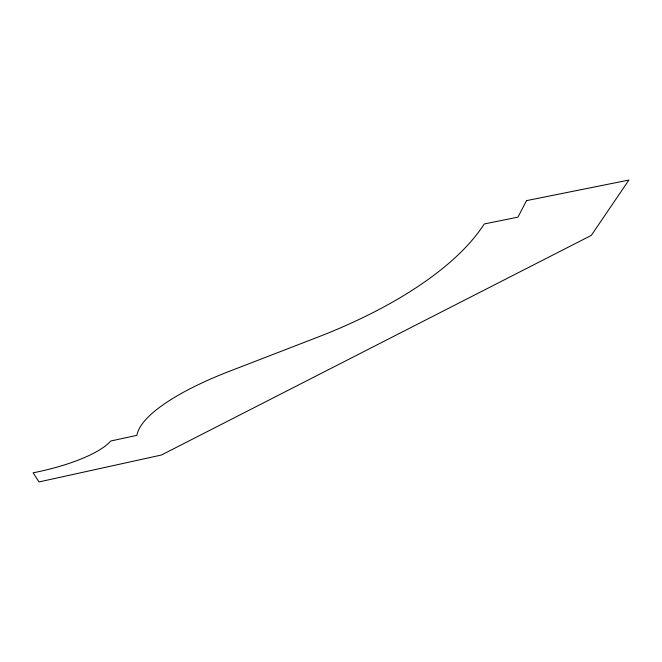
<?xml version="1.0" encoding="UTF-8"?>
<svg xmlns="http://www.w3.org/2000/svg" width="662" height="662" viewBox="0 0 662 662"><rect width="100%" height="100%" fill="white"/><g stroke="black" fill="none" stroke-linecap="round" stroke-linejoin="round"><path stroke-width="0.99" d="M526.58 200.619L517.907 217.153L484.253 223.963A316.502 132.45 -12.9 0 1 317.23 337.363L229.532 371.241A173.452 48.492 -14.5 0 0 136.91 435.323L110.72 441.016A91.596 25.975 -10.4 0 1 33.1 472.817L39.017 481.936L161.412 455.026L591.298 235.399L628.9 180.064L526.58 200.619"/></g></svg>
